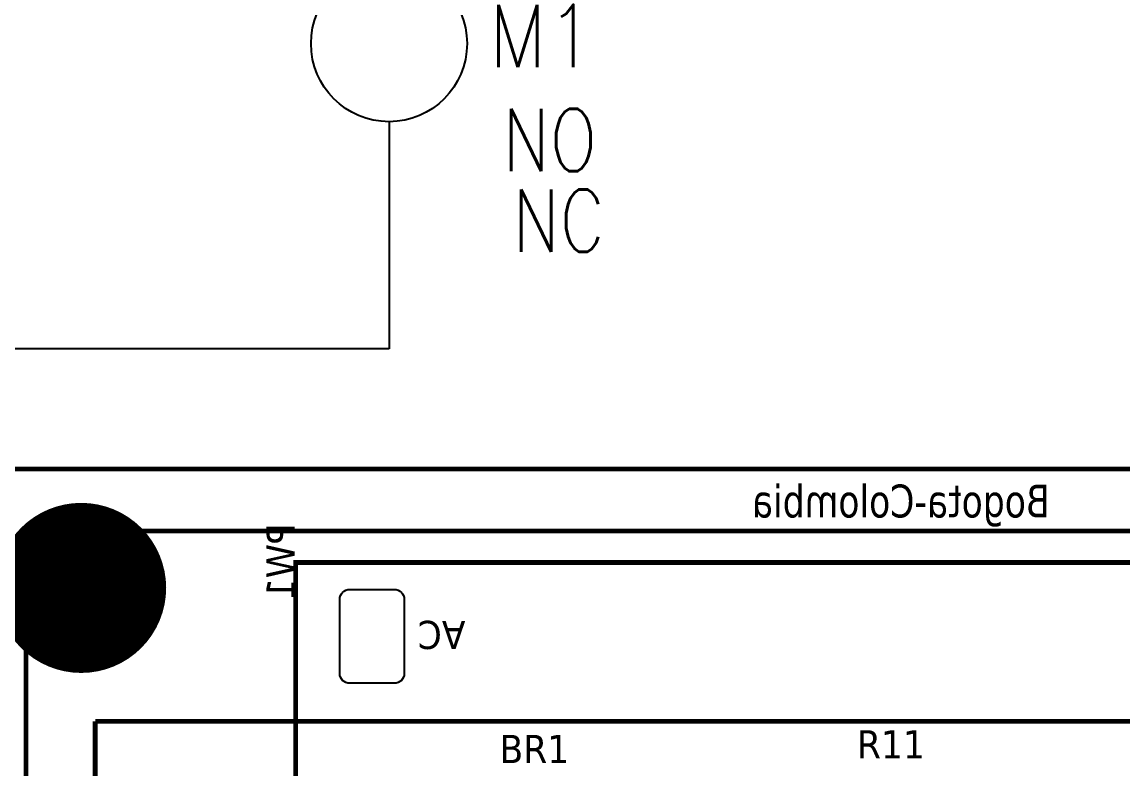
# Model space of a CAD drawing. Header units: millimetres. Extents: x 123.5 to 144.3, y 105.4 to 121.6.
# Drawn here: x 129.321 to 132.627, y 113.703 to 115.946 of the extents above; entities that cross this region are included whole.
import ezdxf
from ezdxf.enums import TextEntityAlignment as Align

# ---------------------------------------------------------------- set-up
doc = ezdxf.new("R2010")
doc.units = ezdxf.units.MM
for name, color, linetype in [('DESC', 250, 'Continuous'), ('MISC', 7, 'Continuous'), ('SYMS', 7, 'Continuous'), ('TAGS', 250, 'Continuous'), ('WIRES', 7, 'Continuous')]:
    doc.layers.add(name, color=color, linetype=linetype)
doc.styles.get("Standard").update_dxf_attribs({"font": 'tahoma.ttf'})
doc.styles.add('WD', font='romans.shx')

# ---------------------------------------------------------------- blocks, each defined once
blk = doc.blocks.new('EPAD')
at = {"const_width": 0.5}
blk.add_lwpolyline([(-0.25, 0, 1), (0.25, 0, 1)], format="xyb", close=True, dxfattribs=at)
blk = doc.blocks.new('HornoCardV2')
at = {"const_width": 0.008}
for points in [[(152.3848, 109.7537), (146.6182, 109.7537), (146.6182, 112.7712), (152.3848, 112.7712), (152.3848, 109.7537)], [(152.3848, 109.7537), (146.6182, 109.7537), (146.6182, 112.7712), (152.3848, 112.7712), (152.3848, 109.7537)], [(152.3848, 109.7537), (146.6182, 109.7537), (146.6182, 112.7712), (152.3848, 112.7712), (152.3848, 109.7537)], [(147.9324, 112.6659), (151.5938, 112.6659)], [(147.9324, 109.91), (147.9324, 112.6659)], [(147.9324, 112.6659), (151.5938, 112.6659)], [(147.9324, 109.91), (147.9324, 112.6659)], [(147.9324, 112.6659), (151.5938, 112.6659)], [(147.9324, 109.91), (147.9324, 112.6659)], [(150.4557, 111.5411), (148.3927, 111.5411), (148.3927, 112.612), (150.4557, 112.612), (150.4557, 111.5411)], [(150.4557, 111.5411), (148.3927, 111.5411), (148.3927, 112.612), (150.4557, 112.612), (150.4557, 111.5411)], [(150.4557, 111.5411), (148.3927, 111.5411), (148.3927, 112.612), (150.4557, 112.612), (150.4557, 111.5411)], [(148.0505, 112.3411), (148.0505, 110.2348)], [(151.4757, 112.3411), (148.0505, 112.3411)], [(148.0505, 112.3411), (148.0505, 110.2348)], [(151.4757, 112.3411), (148.0505, 112.3411)], [(148.0505, 112.3411), (148.0505, 110.2348)], [(151.4757, 112.3411), (148.0505, 112.3411)]]:
    blk.add_lwpolyline(points, dxfattribs=at)
blk.add_lwpolyline([(148.5606, 112.406), (148.4846, 112.406), (148.4812, 112.4064), (148.478, 112.4073), (148.4751, 112.4089), (148.4726, 112.4109), (148.4705, 112.4134), (148.469, 112.4163), (148.468, 112.4196), (148.4676, 112.423), (148.4676, 112.549), (148.468, 112.5525), (148.469, 112.5557), (148.4705, 112.5586), (148.4726, 112.5611), (148.4751, 112.5632), (148.478, 112.5647), (148.4812, 112.5657), (148.4846, 112.566), (148.5606, 112.566), (148.5641, 112.5657), (148.5673, 112.5647), (148.5702, 112.5632), (148.5727, 112.5611), (148.5748, 112.5586), (148.5763, 112.5557), (148.5773, 112.5525), (148.5776, 112.549), (148.5776, 112.423), (148.5773, 112.4196), (148.5763, 112.4163), (148.5748, 112.4134), (148.5727, 112.4109), (148.5702, 112.4089), (148.5673, 112.4073), (148.5641, 112.4064), (148.5606, 112.406)], close=True)
blk.add_circle((148.0308, 112.5675), 0.0591)
blk.add_circle((148.0308, 112.5675), 0.0591)
blk.add_circle((148.0308, 112.5675), 0.0591)
at = {"xscale": -0.29, "yscale": 0.29}
blk.add_blockref('EPAD', (148.0266, 112.5687), dxfattribs=at)
at = {"text_generation_flag": 2, "width": 0.892857}
blk.add_text('Bogota-Colombia', height=0.056, dxfattribs=at).set_placement((149.6784, 112.6889))
blk.add_text('Bogota-Colombia', height=0.056, dxfattribs=at).set_placement((149.6784, 112.6889))
blk.add_text('Bogota-Colombia', height=0.056, dxfattribs=at).set_placement((149.6784, 112.6889))
at = {"text_generation_flag": 2, "width": 1.041667}
blk.add_text('PW1', height=0.048, rotation=90, dxfattribs=at).set_placement((148.3906, 112.6791))
blk.add_text('PW1', height=0.048, rotation=90, dxfattribs=at).set_placement((148.3906, 112.6791))
blk.add_text('PW1', height=0.048, rotation=90, dxfattribs=at).set_placement((148.3906, 112.6791))
at = {"width": 1.041667}
blk.add_text('AC', height=0.048, rotation=180, dxfattribs=at).set_placement((148.6821, 112.5125))
blk.add_text('AC', height=0.048, rotation=180, dxfattribs=at).set_placement((148.6821, 112.5125))
blk.add_text('AC', height=0.048, rotation=180, dxfattribs=at).set_placement((148.6821, 112.5125))
for s, p in [('R11', (149.3498, 112.2779)), ('R11', (149.3498, 112.2779)), ('R11', (149.3498, 112.2779)), ('BR1', (148.7401, 112.27)), ('BR1', (148.7401, 112.27)), ('BR1', (148.7401, 112.27))]:
    blk.add_text(s, height=0.048, dxfattribs=at).set_placement(p)
blk = doc.blocks.new('VMS1')
blk.add_circle((0, 0), 0.1562)
at = {"style": 'WD', "width": 0.7}
for tag, p in [('INST', (0.2812, 0.4193)), ('LOC', (0.2812, 0.2497))]:
    blk.add_attdef(tag, text='', height=0.125, dxfattribs=at).set_placement(p, align=Align.TOP_LEFT)
at = {"linetype": 'Continuous', "style": 'WD', "flags": 8}
blk.add_attdef('TERM01', text='', height=0.125, dxfattribs=at).set_placement((-0.0312, 0.1812), align=Align.RIGHT)
at = {"color": 7, "style": 'WD', "flags": 1}
for tag, p in [('X2TERM01', (0, 0.1562)), ('X8TERM02', (0, -0.1562))]:
    blk.add_attdef(tag, p, '', height=0.0125, dxfattribs=at)
at = {"style": 'WD', "width": 0.9}
for tag, p in [('TAG1', (0.2, -0.0472)), ('DESC1', (-0.256, -1.0197)), ('DESC2', (-0.256, -1.1759)), ('DESC3', (-0.256, -1.3322))]:
    blk.add_attdef(tag, p, '', height=0.125, dxfattribs=at)
at = {"style": 'WD', "flags": 9}
blk.add_attdef('FAMILY', text='', height=0.01, dxfattribs=at).set_placement((-0.2191, -0.0659), align=Align.CENTER)
at = {"linetype": 'Continuous', "style": 'WD', "flags": 9}
for tag, p in [('CAT', (-0.2211, -0.0835)), ('MFG', (-0.2211, -0.0986))]:
    blk.add_attdef(tag, text='', height=0.01, dxfattribs=at).set_placement(p, align=Align.MIDDLE)
blk.add_attdef('ASSYCODE', text='', height=0.01, dxfattribs=at).set_placement((-0.2236, -0.1202), align=Align.CENTER)
at = {"linetype": 'Continuous', "style": 'WD', "flags": 8}
blk.add_attdef('TERM02', text='', height=0.125, dxfattribs=at).set_placement((-0.0312, -0.1781), align=Align.TOP_RIGHT)
at = {"style": 'WD', "width": 0.8, "flags": 8}
for tag, p in [('NO', (-0.256, -1.4884)), ('XREFNO', (-0.0229, -1.4884)), ('NC', (-0.256, -1.6447)), ('XREFNC', (-0.0229, -1.6447))]:
    blk.add_attdef(tag, p, '', height=0.125, dxfattribs=at)

msp = doc.modelspace()

# ---------------------------------------------------------------- linework, layer by layer
at = {"layer": 'WIRES'}
for p, q in [((130.4235, 115.6465), (130.4235, 114.9648)), ((130.4235, 114.9648), (128.5931, 114.9648))]:
    msp.add_line(p, q, dxfattribs=at)

# ---------------------------------------------------------------- block references
at = {"layer": 'DESC', "xscale": 1.760616, "yscale": 1.760616, "zscale": 1.760616}
msp.add_blockref('HornoCardV2', (-131.119, -83.9435), dxfattribs=at)
at = {"layer": 'SYMS'}
ref = msp.add_blockref('VMS1', (130.4235, 115.8808), dxfattribs=dict(at, xscale=1.5, yscale=1.5, zscale=1.5))
ref.add_attrib('NO', 'NO', (130.7649, 115.4979), dxfattribs={"layer": 'MISC', "height": 0.1875, "style": 'WD', "width": 0.8, "flags": 8})
ref.add_attrib('NC', 'NC', (130.7945, 115.2558), dxfattribs={"layer": 'MISC', "height": 0.1875, "style": 'WD', "width": 0.8, "flags": 8})
ref.add_attrib('TAG1', 'M1', (130.7235, 115.81), dxfattribs={"layer": 'TAGS', "height": 0.1875, "style": 'WD', "width": 0.9})

doc.saveas('drawing.dxf')
